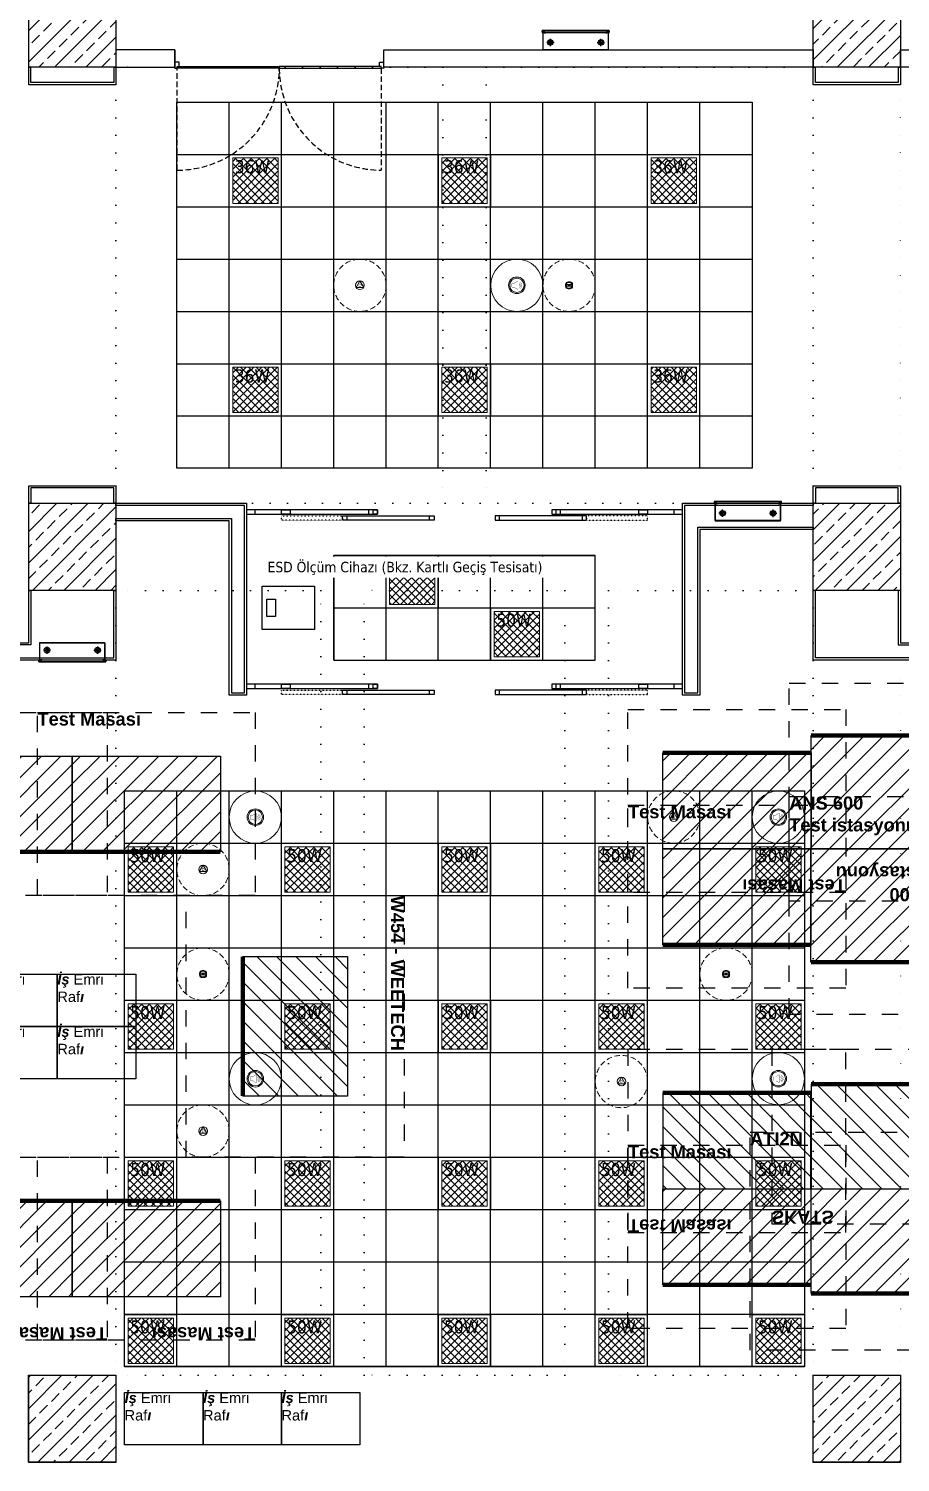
# Model space of a CAD drawing. Header units: centimetres. Extents: x 405564 to 502064, y 46284 to 60634.
# Drawn here: x 459350 to 460350, y 53433 to 55077 of the extents above; entities that cross this region are included whole.
import ezdxf
from ezdxf import colors
from ezdxf.entities.mleader import LeaderData, LeaderLine
from ezdxf.enums import TextEntityAlignment as Align
from ezdxf.math import Vec2, Vec3
from ezdxf.xclip import XClip

# ---------------------------------------------------------------- set-up
doc = ezdxf.new("R2010")
doc.units = ezdxf.units.CM
doc.header["$XCLIPFRAME"] = 0
for name, pattern in [('3+1_3b$0$DASHED', [0.25, 0.125, -0.125]), ('ACAD_ISO07W100', [3, 0, -3]), ('DASHED', [19.05, 12.7, -6.35]), ('DOT', [0.25, 0, -0.25]), ('HIDDEN', [9.525, 6.35, -3.175])]:
    doc.linetypes.add(name, pattern=pattern)
doc.layers.get('0').update_dxf_attribs({"color": 8, "lineweight": 9})
for name, color, linetype, lineweight in [('---___EB_draft00_ALTYAPI_helikoptermania', 8, 'Continuous', 0), ('0-KRCN-AYDINLATMA-130426', 8, 'Continuous', 9), ('0-KRCN-MİMARİ-220526', 8, 'Continuous', 9), ('OL_Ic', 8, 'Continuous', 9)]:
    doc.layers.add(name, color=color, linetype=linetype, lineweight=lineweight)
for name, color, linetype in [('---___EB_draft03_cihazlar', 8, 'Continuous'), ('0-KRCN-ASMATAVAN-130426', 8, 'Continuous'), ('AS_DOS_TERAS_UST', 8, 'ACAD_ISO07W100'), ('AS_DUV', 8, 'Continuous'), ('AS_DUV_ALCIPAN_YANGINA-SUYA DAYANIMLI', 8, 'Continuous'), ('AS_DUV_GAZBETON', 8, 'Continuous'), ('AS_KAPI_CAM', 8, 'Continuous'), ('AS_KAPI_POZ', 8, 'Continuous'), ('AS_KAPI_SAC', 8, 'Continuous'), ('AS_PYZ_BINA', 8, 'Continuous'), ('AS_TA_BETONARME', 5, 'Continuous'), ('AS_TA_TARAMA', 8, 'Continuous'), ('AS_TEFR_ELK', 8, 'Continuous'), ('AS_TEFR_MEK_YANGIN DOLAP TIP1 STANDART', 8, 'Continuous'), ('AS_TEFR_MOB', 8, 'Continuous'), ('AS_YAZI', 8, 'Continuous')]:
    doc.layers.add(name, color=color, linetype=linetype)
doc.styles.add('2', font='arial.ttf', dxfattribs={"width": 0.9, "height": 200})
doc.styles.add('Kalin02', font='arialbd.ttf')
doc.styles.add('MtXpl_Tahoma', font='tahoma.ttf')
doc.styles.add('Normal_ITL', font='swissi.ttf')
doc.styles.add('OLC-50', font='romans.shx', dxfattribs={"width": 0.5, "height": 0.15})
doc.styles.add('OLCU', font='romanstw.shx', dxfattribs={"width": 0.6})
doc.styles.add('TAHOMA', font='tahoma.ttf')
pattern_1 = [(45, (450.72, 0), (-11.22532015, 11.22532015), [])]
pattern_2 = [(225, (17560.68, -7819.299), (17.96051, -17.96051), []), (225, (17542.72, -7819.299), (17.96051, -17.96051), [12.7, -6.35])]

# ---------------------------------------------------------------- blocks, each defined once
blk = doc.blocks.new('ABB 6131-31-24-500')
at = {"layer": '0-KRCN-AYDINLATMA-130426'}
for p, q in [((-4, -1), (-4, 1)), ((3.2, 1), (-3.2, 1)), ((-3.2, -0.8), (-3.2, 0.8)), ((-1, 4), (1, 4)), ((-1, -0.9), (-1, 1)), ((-0.8, 3.2), (0.8, 3.2)), ((1, -0.9), (1, 1)), ((3.2, 0.8), (3.2, -0.8)), ((4, 1), (4, -1)), ((3.2, -0.9), (-3.2, -0.9)), ((1, -4), (-1, -4)), ((0.8, -3.2), (-0.8, -3.2))]:
    blk.add_line(p, q, dxfattribs=at)
at = {"layer": '0-KRCN-AYDINLATMA-130426', "linetype": 'HIDDEN'}
blk.add_circle((0, 0), 30, dxfattribs=at)
at = {"layer": '0-KRCN-AYDINLATMA-130426'}
for centre, radius in [((-0.5, 0), 0.089), ((0, 0), 0.16), ((0.5, 0), 0.089)]:
    blk.add_circle(centre, radius, dxfattribs=at)
for centre, radius, start, end in [((-1, 1), 3.01, 90, 180), ((-0.8, 0.8), 2.41, 90, 180), ((0.8, 0.8), 2.41, 0, 90), ((1, 1), 3.01, 0, 90), ((-1, -1), 3.01, 180, 270), ((-0.8, -0.8), 2.41, 180, 270), ((0.8, -0.8), 2.41, 270, 0), ((1, -1), 3.01, 270, 0)]:
    blk.add_arc(centre, radius, start, end, dxfattribs=at)
blk = doc.blocks.new('AST-OD-KD')
at = {"layer": '0-KRCN-AYDINLATMA-130426'}
for p, q in [((0, 5), (-4.3, -2.5)), ((4.3, -2.5), (0, 5)), ((4.3, -2.5), (-4.3, -2.5))]:
    blk.add_line(p, q, dxfattribs=at)
at = {"layer": '0-KRCN-AYDINLATMA-130426', "linetype": 'HIDDEN'}
blk.add_circle((0, 0), 30, dxfattribs=at)
at = {"layer": '0-KRCN-AYDINLATMA-130426'}
blk.add_circle((0, 0), 5, dxfattribs=at)
at = {"layer": '0-KRCN-AYDINLATMA-130426', "style": '2'}
blk.add_text('D', height=3.36, dxfattribs=at).set_placement((0, 0), align=Align.MIDDLE_CENTER)
blk = doc.blocks.new('AST-OD-OD')
at = {"layer": '0-KRCN-AYDINLATMA-130426'}
for p, q in [((0.3, 5), (-4, -2.5)), ((4.6, -2.5), (0.3, 5)), ((4.6, -2.5), (-4, -2.5))]:
    blk.add_line(p, q, dxfattribs=at)
at = {"layer": '0-KRCN-AYDINLATMA-130426', "linetype": 'HIDDEN'}
blk.add_circle((0.3, 0), 30, dxfattribs=at)
at = {"layer": '0-KRCN-AYDINLATMA-130426'}
blk.add_circle((0.3, 0), 5, dxfattribs=at)
at = {"layer": '0-KRCN-AYDINLATMA-130426', "style": '2'}
blk.add_text('O', height=3.43, dxfattribs=at).set_placement((0.3, 0), align=Align.MIDDLE)
blk = doc.blocks.new('ASMA TAVA TİPİ HOPARLÖR')
at = {"layer": '0-KRCN-AYDINLATMA-130426', "const_width": 0.317}
blk.add_lwpolyline([(0.3, -4.4, 0.598176), (1.3, -3.9), (1.3, 3.9, 0.598176), (0.3, 4.4), (-2.7, 2.4, -0.147433), (-3, 2.3), (-5.1, 2.3, 0.414214), (-5.7, 1.7), (-5.7, -1.7, 0.414214), (-5.1, -2.3), (-3, -2.3, -0.147433), (-2.7, -2.4)], format="xyb", close=True, dxfattribs=at)
for points in [[(2.4, 1.3, -0.601398), (2.4, -1.3)], [(2.8, 2.5, -0.658812), (2.8, -2.5)], [(3.2, 3.7, -0.680488), (3.2, -3.7)]]:
    blk.add_lwpolyline(points, format="xyb", dxfattribs=at)
at = {"layer": '0-KRCN-AYDINLATMA-130426'}
blk.add_circle((0, 0), 30, dxfattribs=at)
at = {"layer": '0-KRCN-AYDINLATMA-130426', "ltscale": 0.1}
for radius in [9.5, 8.23]:
    blk.add_circle((0, 0), radius, dxfattribs=at)
blk = doc.blocks.new('50W 60x60 cm  SIVA ALTI LED ARMATÜR')
at = {"layer": '0-KRCN-AYDINLATMA-130426'}
h = blk.add_hatch(dxfattribs=at)
h.set_pattern_fill('ANSI37', color=256, scale=0.2)
h.paths.add_polyline_path([(-2.6, 2.59), (2.6, 2.59), (2.6, -2.61), (-2.6, -2.61)])
for points in [[(-3, 2.99), (3, 2.99), (3, -3.01), (-3, -3.01)], [(-2.6, 2.59), (2.6, 2.59), (2.6, -2.61), (-2.6, -2.61)]]:
    blk.add_lwpolyline(points, close=True, dxfattribs=at)
at = {"layer": '0-KRCN-AYDINLATMA-130426', "insert": (-2.35, 2.34), "char_height": 1.5, "attachment_point": 1, "style": 'TAHOMA'}
blk.add_mtext_dynamic_manual_height_columns('{\\fTahoma|b0|i0|c162|p34;50W}', width=1.5, gutter_width=1.25, heights=[0], dxfattribs=at)
blk = doc.blocks.new('36W 60x60 cm  SIVA ALTI LED ARMATÜR')
at = {"layer": '0-KRCN-AYDINLATMA-130426'}
h = blk.add_hatch(dxfattribs=at)
h.set_pattern_fill('ANSI37', color=256, scale=2)
h.paths.add_polyline_path([(-26, 26), (26, 26), (26, -26), (-26, -26)])
for points in [[(-30, 30), (30, 30), (30, -30), (-30, -30)], [(-26, 26), (26, 26), (26, -26), (-26, -26)]]:
    blk.add_lwpolyline(points, close=True, dxfattribs=at)
at = {"layer": '0-KRCN-AYDINLATMA-130426', "insert": (-23.5, 23.5), "char_height": 15, "attachment_point": 1, "style": 'TAHOMA'}
blk.add_mtext_dynamic_manual_height_columns('{\\fTahoma|b0|i0|c162|p34;36W}', width=52.946, gutter_width=1.25, heights=[0], dxfattribs=at)
blk = doc.blocks.new('G$C27E741DA')
at = {"layer": '0-KRCN-AYDINLATMA-130426'}
for name, p in [('36W 60x60 cm  SIVA ALTI LED ARMATÜR', (21545.7, 7768.5)), ('36W 60x60 cm  SIVA ALTI LED ARMATÜR', (21785.7, 7768.5)), ('36W 60x60 cm  SIVA ALTI LED ARMATÜR', (22025.7, 7768.5)), ('AST-OD-OD', (21665.4, 7648.5)), ('ASMA TAVA TİPİ HOPARLÖR', (21845.7, 7648.5)), ('ABB 6131-31-24-500', (21905.7, 7648.5)), ('36W 60x60 cm  SIVA ALTI LED ARMATÜR', (21545.7, 7528.5)), ('36W 60x60 cm  SIVA ALTI LED ARMATÜR', (21785.7, 7528.5)), ('36W 60x60 cm  SIVA ALTI LED ARMATÜR', (22025.7, 7528.5)), ('ASMA TAVA TİPİ HOPARLÖR', (21545.7, 7038.5)), ('AST-OD-KD', (22025.7, 7038.7)), ('ASMA TAVA TİPİ HOPARLÖR', (22145.7, 7038.5)), ('AST-OD-KD', (21485.7, 6978.5)), ('ABB 6131-31-24-500', (21485.7, 6858.5)), ('ABB 6131-31-24-500', (22085.7, 6858.5)), ('ASMA TAVA TİPİ HOPARLÖR', (21545.7, 6738.5)), ('AST-OD-KD', (21965.7, 6735.3)), ('ASMA TAVA TİPİ HOPARLÖR', (22145.7, 6738.6)), ('AST-OD-KD', (21485.7, 6678.5))]:
    blk.add_blockref(name, p, dxfattribs=at)
at = {"layer": '0-KRCN-AYDINLATMA-130426', "xscale": 10, "yscale": 10, "zscale": 10}
for p in [(21725.7, 7308.6), (21845.7, 7248.6), (21425.7, 6978.5), (21605.7, 6978.5), (21785.7, 6978.5), (21965.7, 6978.5), (22145.7, 6978.5), (21425.7, 6798.5), (21605.7, 6798.5), (21785.7, 6798.5), (21965.7, 6798.5), (22145.7, 6798.5), (21425.7, 6618.5), (21605.7, 6618.5), (21785.7, 6618.5), (21965.7, 6618.5), (22145.7, 6618.5), (21425.7, 6438), (21605.7, 6438), (21785.7, 6438), (21965.7, 6438), (22145.7, 6438)]:
    blk.add_blockref('50W 60x60 cm  SIVA ALTI LED ARMATÜR', p, dxfattribs=at)
blk = doc.blocks.new('SKATS')
at = {"layer": '---___EB_draft03_cihazlar'}
h = blk.add_hatch(dxfattribs=at)
h.set_pattern_fill('ANSI31', color=1, scale=5)
h.paths.add_polyline_path([(273832.9, -40870.8), (273992.9, -40870.8), (273992.9, -40990.8), (273832.9, -40990.8)])
at = {"layer": '---___EB_draft03_cihazlar', "color": 1, "linetype": '3+1_3b$0$DASHED', "ltscale": 150}
blk.add_lwpolyline([(273787.9, -40830.8), (274037.9, -40830.8), (274037.9, -41030.8), (273787.9, -41030.8), (273787.9, -40830.8)], dxfattribs=at)
at = {"layer": '---___EB_draft03_cihazlar', "color": 1}
blk.add_lwpolyline([(273832.9, -40870.8), (273992.9, -40870.8), (273992.9, -40990.8), (273832.9, -40990.8), (273832.9, -40870.8)], dxfattribs=at)
at = {"layer": '---___EB_draft03_cihazlar', "color": 1, "const_width": 5}
blk.add_lwpolyline([(273832.9, -40990.8), (273992.9, -40990.8)], dxfattribs=at)
at = {"layer": '---___EB_draft03_cihazlar', "insert": (273787.9, -40830.8), "char_height": 15, "attachment_point": 1, "style": 'Kalin02'}
blk.add_mtext_dynamic_manual_height_columns('SKATS', width=590.732, gutter_width=750, heights=[137.1], dxfattribs=at)
blk = doc.blocks.new('ANS600Testistasyonu')
at = {"layer": '---___EB_draft03_cihazlar'}
h = blk.add_hatch(dxfattribs=at)
h.set_pattern_fill('ANSI31', color=1, scale=5)
h.paths.add_polyline_path([(274691.6, -40893.8), (274841.6, -40893.8), (274841.6, -41023.8), (274691.6, -41023.8)])
at = {"layer": '---___EB_draft03_cihazlar', "color": 1, "linetype": '3+1_3b$0$DASHED', "ltscale": 150}
blk.add_lwpolyline([(274666.6, -40833.8), (274866.6, -40833.8), (274866.6, -41083.8), (274666.6, -41083.8), (274666.6, -40833.8)], dxfattribs=at)
at = {"layer": '---___EB_draft03_cihazlar', "color": 1}
blk.add_lwpolyline([(274691.6, -40893.8), (274841.6, -40893.8), (274841.6, -41023.8), (274691.6, -41023.8), (274691.6, -40893.8)], dxfattribs=at)
at = {"layer": '---___EB_draft03_cihazlar', "color": 1, "const_width": 5}
blk.add_lwpolyline([(274691.6, -41023.8), (274841.6, -41023.8)], dxfattribs=at)
at = {"layer": '---___EB_draft03_cihazlar', "insert": (274666.6, -40833.8), "char_height": 15, "attachment_point": 1, "style": 'Kalin02'}
blk.add_mtext_dynamic_manual_height_columns('ANS 600 \\PTest istasyonu', width=590.732, gutter_width=750, heights=[137.1], dxfattribs=at)
blk = doc.blocks.new('ATI2N_')
at = {"layer": '---___EB_draft03_cihazlar'}
h = blk.add_hatch(dxfattribs=at)
h.set_pattern_fill('ANSI31', color=1, scale=5)
h.paths.add_polyline_path([(273862.4, -41341.5), (274022.4, -41341.5), (274022.4, -41461.5), (273862.4, -41461.5)])
at = {"layer": '---___EB_draft03_cihazlar', "color": 1, "linetype": '3+1_3b$0$DASHED', "ltscale": 150}
blk.add_lwpolyline([(273792.4, -41276.5), (274092.4, -41276.5), (274092.4, -41526.5), (273792.4, -41526.5), (273792.4, -41276.5)], dxfattribs=at)
at = {"layer": '---___EB_draft03_cihazlar', "color": 1}
blk.add_lwpolyline([(273862.4, -41341.5), (274022.4, -41341.5), (274022.4, -41461.5), (273862.4, -41461.5), (273862.4, -41341.5)], dxfattribs=at)
at = {"layer": '---___EB_draft03_cihazlar', "color": 1, "const_width": 5}
blk.add_lwpolyline([(273862.4, -41461.5), (274022.4, -41461.5)], dxfattribs=at)
at = {"layer": '---___EB_draft03_cihazlar', "insert": (273792.4, -41276.5), "char_height": 15, "attachment_point": 1, "style": 'Kalin02'}
blk.add_mtext_dynamic_manual_height_columns('ATI2N', width=590.732, gutter_width=750, heights=[137.1], dxfattribs=at)
blk = doc.blocks.new('testmasası')
at = {"layer": '---___EB_draft03_cihazlar'}
h = blk.add_hatch(dxfattribs=at)
h.set_pattern_fill('ANSI31', color=1, scale=5)
h.paths.add_polyline_path([(276660.7, -41580.2), (276660.7, -41470.2), (276830.7, -41470.2), (276830.7, -41580.2)])
at = {"layer": '---___EB_draft03_cihazlar', "color": 1, "linetype": '3+1_3b$0$DASHED', "ltscale": 150}
blk.add_lwpolyline([(276620.7, -41420.2), (276870.7, -41420.2), (276870.7, -41630.2), (276620.7, -41630.2), (276620.7, -41420.2)], dxfattribs=at)
at = {"layer": '---___EB_draft03_cihazlar', "color": 1}
blk.add_lwpolyline([(276660.7, -41580.2), (276660.7, -41470.2), (276830.7, -41470.2), (276830.7, -41580.2), (276660.7, -41580.2)], dxfattribs=at)
at = {"layer": '---___EB_draft03_cihazlar', "color": 1, "const_width": 5}
blk.add_lwpolyline([(276660.7, -41580.2), (276830.7, -41580.2)], dxfattribs=at)
at = {"layer": '---___EB_draft03_cihazlar', "insert": (276620.7, -41420.2), "char_height": 15, "attachment_point": 1, "style": 'Kalin02'}
blk.add_mtext_dynamic_manual_height_columns('Test Masası', width=590.732, gutter_width=750, heights=[137.1], dxfattribs=at)
blk = doc.blocks.new('İşemrirafı')
at = {"layer": 'AS_TEFR_MOB', "ltscale": 200}
blk.add_lwpolyline([(277506.2, -40355.3), (277596.2, -40355.3), (277596.2, -40415.3), (277506.2, -40415.3), (277506.2, -40355.3)], dxfattribs=at)
note = blk.add_mtext_dynamic_manual_height_columns('{\\fArial|b1|i1|c162|p34;İş\\Fswis721 bt|c162; Emri }', width=53.194, gutter_width=0, heights=[43.5, 0], dxfattribs=dict(at, insert=(277506.2, -40355.3), char_height=12, attachment_point=1, style='Kalin02'))
for column, words in zip(note.columns.linked_columns, ['{\\Fswis721 bt|c162;Raf\\fArial|b1|i1|c162|p34;ı}']):
    column.text = words
blk = doc.blocks.new('W454 - WEETECH')
at = {"layer": '---___EB_draft03_cihazlar'}
h = blk.add_hatch(dxfattribs=at)
h.set_pattern_fill('ANSI31', color=1, scale=5)
h.set_pattern_definition(pattern_1)
h.paths.add_polyline_path([(274313.1, -41341.5), (274473.1, -41341.5), (274473.1, -41461.5), (274313.1, -41461.5)])
h = blk.add_hatch(dxfattribs=at)
h.set_pattern_fill('ANSI31', color=1, scale=5)
h.set_pattern_definition(pattern_1)
h.paths.add_polyline_path([(274313.1, -41341.5), (274473.1, -41341.5), (274473.1, -41461.5), (274313.1, -41461.5)])
at = {"layer": '---___EB_draft03_cihazlar', "color": 1, "linetype": '3+1_3b$0$DASHED', "ltscale": 150}
blk.add_lwpolyline([(274243.1, -41276.5), (274543.1, -41276.5), (274543.1, -41526.5), (274243.1, -41526.5), (274243.1, -41276.5)], dxfattribs=at)
blk.add_lwpolyline([(274243.1, -41276.5), (274543.1, -41276.5), (274543.1, -41526.5), (274243.1, -41526.5), (274243.1, -41276.5)], dxfattribs=at)
at = {"layer": '---___EB_draft03_cihazlar', "color": 1}
blk.add_lwpolyline([(274313.1, -41341.5), (274473.1, -41341.5), (274473.1, -41461.5), (274313.1, -41461.5), (274313.1, -41341.5)], dxfattribs=at)
blk.add_lwpolyline([(274313.1, -41341.5), (274473.1, -41341.5), (274473.1, -41461.5), (274313.1, -41461.5), (274313.1, -41341.5)], dxfattribs=at)
at = {"layer": '---___EB_draft03_cihazlar', "color": 1, "const_width": 5}
blk.add_lwpolyline([(274313.1, -41461.5), (274473.1, -41461.5)], dxfattribs=at)
at = {"layer": '---___EB_draft03_cihazlar', "insert": (274243.1, -41276.5), "char_height": 15, "attachment_point": 1, "style": 'Kalin02'}
blk.add_mtext_dynamic_manual_height_columns('W454 - WEETECH', width=590.732, gutter_width=750, heights=[137.1], dxfattribs=at)
blk = doc.blocks.new('YANGIN DOLAP TIP1 75X100X20 PLAN')
blk.add_wipeout([(0, -22), (38.3, -22), (38.4, -22), (38.4, -21.9), (38.5, -21.9), (38.5, -21.8), (38.5, -20.2), (38.5, -20.1), (38.4, -20.1), (38.4, -20), (38.3, -20), (37.5, -20), (37.5, 0), (0, 0), (-37.5, 0), (-37.5, -20), (-38.3, -20), (-38.4, -20), (-38.4, -20.1), (-38.5, -20.1), (-38.5, -20.2), (-38.5, -21.8), (-38.5, -21.9), (-38.4, -21.9), (-38.4, -22), (-38.3, -22)])
for p, q in [((-24.8, -8.5), (-33.2, -8.5)), ((-29, -4.2), (-29, -12.8)), ((24.8, -8.5), (33.2, -8.5)), ((29, -4.3), (29, -12.8)), ((37.5, -20), (-37.5, -20))]:
    blk.add_line(p, q)
blk.add_lwpolyline([(37.5, 0), (-37.5, 0), (-37.5, -20), (-35.4, -20), (-35.4, -18.8), (-35.5, -18.8), (-35.5, -19.9), (-37.4, -19.9), (-37.4, -0.1), (37.4, -0.1), (37.4, -19.9), (35.5, -19.9), (35.5, -18.8), (35.4, -18.8), (35.4, -20), (37.5, -20)], close=True)
blk.add_lwpolyline([(-37.5, -20), (-38.3, -20, 0.414214), (-38.5, -20.2), (-38.5, -21.8, 0.414214), (-38.3, -22), (38.3, -22, 0.414214), (38.5, -21.8), (38.5, -20.2, 0.414214), (38.3, -20), (37.5, -20), (37.5, -20.1), (38.3, -20.1, -0.414214), (38.4, -20.2), (38.4, -21.8, -0.414214), (38.3, -21.9), (-38.3, -21.9, -0.414214), (-38.4, -21.8), (-38.4, -20.2, -0.414214), (-38.3, -20.1), (-37.5, -20.1)], format="xyb", close=True)
for centre, radius in [((-29, -8.5), 3.15), ((-29, -8.5), 1.85), ((29, -8.5), 3.15), ((29, -8.5), 1.85)]:
    blk.add_circle(centre, radius)
blk = doc.blocks.new('ESD CIHAZ TOP')
for points in [[(0, 25), (60, 25), (60, -25), (0, -25)], [(15, 10), (15, -10), (5, -10), (5, 10)]]:
    blk.add_lwpolyline(points, close=True)
blk = doc.blocks.new('*U414')
at = {"color": 0}
for p, q in [((140, 0), (10, 0)), ((490, 0), (360, 0)), ((10, -5), (140, -5)), ((360, -5), (490, -5))]:
    blk.add_line(p, q, dxfattribs=at)
for points in [[(0, 0), (0, -5), (10, -5), (10, 0)], [(140, 0), (140, -5), (150, -5), (150, 0)], [(350, 0), (350, -5), (360, -5), (360, 0)], [(490, 0), (490, -5), (500, -5), (500, 0)]]:
    blk.add_lwpolyline(points, close=True, dxfattribs=at)
at = {"style": 'OLCU', "width": 0.45, "flags": 1}
for tag, p in [('C-ICI-CNO', (15, -80)), ('C-DIVISYON1', (15, -105)), ('C-BOSLUK', (15, -130)), ('C-DIVISYON2', (15, -155))]:
    blk.add_attdef(tag, text='', height=20, dxfattribs=at).set_placement(p, align=Align.MIDDLE_LEFT)
at = {"color": 0, "style": 'OLCU', "width": 0.5, "flags": 1}
for tag, p in [('C-REZ1', (15, -215)), ('C-REZ2', (15, -240))]:
    blk.add_attdef(tag, text='', height=17.5, dxfattribs=at).set_placement(p, align=Align.MIDDLE_LEFT)
at = {"layer": 'AS_KAPI_POZ', "style": 'OLC-50', "width": 0.5}
blk.add_attdef('C-NO', text='', height=8, rotation=90, dxfattribs=at).set_placement((10, 5), align=Align.TOP_LEFT)
at = {"layer": 'AS_KAPI_POZ', "style": 'OLCU', "width": 0.45}
for tag, p in [('POZ+GEN-C', (50, 15)), ('YUK-C', (50, -20))]:
    blk.add_attdef(tag, text='', height=20, dxfattribs=at).set_placement(p, align=Align.MIDDLE_CENTER)
blk = doc.blocks.new('*U415')
for p, q in [((-30, -17), (65, -17)), ((65, -22), (-30, -22)), ((240, -17), (145, -17)), ((145, -22), (240, -22))]:
    blk.add_line(p, q)
for points in [[(5, -15), (0, -15), (0, -10), (5, -10)], [(205, -15), (210, -15), (210, -10), (205, -10)], [(-30, -22), (-35, -22), (-35, -17), (-30, -17)], [(70, -22), (65, -22), (65, -17), (70, -17)], [(140, -22), (145, -22), (145, -17), (140, -17)], [(240, -22), (245, -22), (245, -17), (240, -17)]]:
    blk.add_lwpolyline(points, close=True)
at = {"linetype": 'DOT'}
for points in [[(-35, -22), (-105, -22), (-105, -17), (-35, -17)], [(245, -22), (315, -22), (315, -17), (245, -17)]]:
    blk.add_lwpolyline(points, close=True, dxfattribs=at)
at = {"color": 3, "style": 'OLCU', "width": 0.5, "flags": 1}
for tag, p in [('K-DIVISYON', (-80, -85)), ('K-PBAR', (105, -85)), ('K-KAPITIP', (-80, -335))]:
    blk.add_attdef(tag, p, '', height=17.5, dxfattribs=at)
at = {"color": 5, "true_color": 0x0505ff, "style": 'OLCU', "width": 0.5, "flags": 1}
for tag, p in [('K-NEREDEN-NO', (-80, -110)), ('K-NEREYE-NO', (-80, -185)), ('K-DUVARTIP', (-80, -285)), ('K-ACILISYON', (-80, -310))]:
    blk.add_attdef(tag, p, '', height=17.5, dxfattribs=at)
at = {"color": 1, "true_color": 0xfa0000, "style": 'OLCU', "width": 0.5, "flags": 1}
for tag, p in [('K-IZLENEBILIRLIK', (105, -110)), ('K-TEKMELIK', (105, -135)), ('K-KONTROLTIPNEREDEN', (-80, -160)), ('K-BAND', (105, -160)), ('K-MENFEZ', (105, -210)), ('K-KONTROLTIPNEREYE', (-80, -235)), ('K-PENCERE', (105, -235)), ('K-KILITTIP', (-80, -260)), ('K-NOT-AS-MIMARI1', (105, -285)), ('K-NOT-ELEKTRIK', (105, -335)), ('K-NOT-YANGIN', (105, -360)), ('K-ACMAKAPAMASISTEMI', (-80, -385)), ('K-NOT-ISLETME', (105, -385)), ('K-YANGIN', (-80, -435))]:
    blk.add_attdef(tag, p, '', height=17.5, dxfattribs=at)
at = {"color": 220, "true_color": 0xf113d4, "style": 'OLCU', "width": 0.5, "flags": 1}
for tag, p in [('K-NEREDEN-AD', (-80, -135)), ('K-NEREYE-AD', (-80, -210))]:
    blk.add_attdef(tag, p, '', height=17.5, dxfattribs=at)
at = {"color": 0, "style": 'OLCU', "width": 0.5, "flags": 1}
for tag, p in [('K-TAMACILIRLIK', (105, -185)), ('K-NOT-AS-MIMARI2', (105, -310)), ('K-KASATIP', (-80, -360)), ('K-KURSUN', (-80, -410))]:
    blk.add_attdef(tag, p, '', height=17.5, dxfattribs=at)
at = {"color": 252, "style": 'OLCU', "width": 0.5, "flags": 1}
for tag, p in [('K-REZ1', (105, -435)), ('K-REZ2', (105, -460)), ('K-REZ3', (105, -485)), ('K-REZ4', (105, -510)), ('K-REZ5', (105, -535))]:
    blk.add_attdef(tag, p, '', height=17.5, dxfattribs=at)
at = {"layer": 'AS_KAPI_POZ', "style": 'OLCU', "width": 0.45}
for tag, p in [('YUK', (105, 23)), ('POZ+GEN', (105, -17))]:
    blk.add_attdef(tag, text='', height=20, dxfattribs=at).set_placement(p, align=Align.MIDDLE_CENTER)
at = {"layer": 'AS_KAPI_POZ', "color": 251, "style": 'OLCU', "width": 0.45, "flags": 1}
blk.add_attdef('K-DUVAR(CM)', text='', height=6, dxfattribs=at).set_placement((-5, -7.5), align=Align.MIDDLE_RIGHT)
at = {"layer": 'AS_KAPI_POZ', "style": 'OLCU', "width": 0.5}
blk.add_attdef('K-NO', text='', height=8, rotation=90, dxfattribs=at).set_placement((0, -26), align=Align.TOP_LEFT)
blk = doc.blocks.new('*U429')
at = {"color": 0}
blk.add_line((0, -15), (0, -35), dxfattribs=at)
at = {"color": 0, "lineweight": -2}
for points in [[(-2, -35), (0, -35), (0, -36), (3, -36), (3, -34), (5, -34), (5, -29), (0, -29)], [(242, -35), (240, -35), (240, -36), (237, -36), (237, -34), (235, -34), (235, -29), (240, -29)]]:
    blk.add_lwpolyline(points, dxfattribs=at)
blk.add_lwpolyline([(0, -36), (0, -35)])
for points in [[(3, -36), (3, -34), (120, -34), (120, -36)], [(237, -36), (237, -34), (120, -34), (120, -36)]]:
    blk.add_lwpolyline(points, close=True, dxfattribs=at)
at = {"color": 0, "linetype": 'HIDDEN', "lineweight": -2}
for points in [[(120, -36, -0.414214), (3, -153), (3, -36)], [(237, -36), (237, -153, -0.414214), (120, -36)]]:
    blk.add_lwpolyline(points, format="xyb", dxfattribs=at)
at = {"color": 3, "style": 'OLCU', "width": 0.5, "flags": 1}
for tag, p in [('K-DIVISYON', (-80, -85)), ('K-PBAR', (105, -85)), ('K-KAPITIP', (-80, -335))]:
    blk.add_attdef(tag, p, '', height=17.5, dxfattribs=at)
at = {"color": 5, "true_color": 0x0505ff, "style": 'OLCU', "width": 0.5, "flags": 1}
for tag, p in [('K-NEREDEN-NO', (-80, -110)), ('K-NEREYE-NO', (-80, -185)), ('K-DUVARTIP', (-80, -285)), ('K-ACILISYON', (-80, -310))]:
    blk.add_attdef(tag, p, '', height=17.5, dxfattribs=at)
at = {"color": 1, "true_color": 0xfa0000, "style": 'OLCU', "width": 0.5, "flags": 1}
for tag, p in [('K-IZLENEBILIRLIK', (105, -110)), ('K-TEKMELIK', (105, -135)), ('K-KONTROLTIPNEREDEN', (-80, -160)), ('K-BAND', (105, -160)), ('K-MENFEZ', (105, -210)), ('K-KONTROLTIPNEREYE', (-80, -235)), ('K-PENCERE', (105, -235)), ('K-KILITTIP', (-80, -260)), ('K-NOT-AS-MIMARI1', (105, -285)), ('K-NOT-ELEKTRIK', (105, -335)), ('K-NOT-YANGIN', (105, -360)), ('K-ACMAKAPAMASISTEMI', (-80, -385)), ('K-NOT-ISLETME', (105, -385)), ('K-YANGIN', (-80, -435))]:
    blk.add_attdef(tag, p, '', height=17.5, dxfattribs=at)
at = {"color": 220, "true_color": 0xf113d4, "style": 'OLCU', "width": 0.5, "flags": 1}
for tag, p in [('K-NEREDEN-AD', (-80, -135)), ('K-NEREYE-AD', (-80, -210))]:
    blk.add_attdef(tag, p, '', height=17.5, dxfattribs=at)
at = {"color": 0, "style": 'OLCU', "width": 0.5, "flags": 1}
for tag, p in [('K-TAMACILIRLIK', (105, -185)), ('K-NOT-AS-MIMARI2', (105, -310)), ('K-KASATIP', (-80, -360)), ('K-KURSUN', (-80, -410))]:
    blk.add_attdef(tag, p, '', height=17.5, dxfattribs=at)
at = {"color": 252, "style": 'OLCU', "width": 0.5, "flags": 1}
for tag, p in [('K-REZ1', (105, -435)), ('K-REZ2', (105, -460)), ('K-REZ3', (105, -485)), ('K-REZ4', (105, -510)), ('K-REZ5', (105, -535))]:
    blk.add_attdef(tag, p, '', height=17.5, dxfattribs=at)
at = {"layer": 'AS_KAPI_POZ', "style": 'OLCU', "width": 0.45}
for tag, p in [('YUK', (213.5, 6.5)), ('POZ+GEN', (213.5, -31.5))]:
    blk.add_attdef(tag, text='', height=20, dxfattribs=at).set_placement(p, align=Align.MIDDLE_CENTER)
at = {"layer": 'AS_KAPI_POZ', "color": 251, "style": 'OLCU', "width": 0.45}
blk.add_attdef('K-DUVAR(CM)', text='', height=6, dxfattribs=at).set_placement((-5, -5), align=Align.MIDDLE_RIGHT)
at = {"layer": 'AS_KAPI_POZ', "style": 'OLCU', "width": 0.5}
blk.add_attdef('K-NO', text='', height=8, rotation=90, dxfattribs=at).set_placement((6, -38), align=Align.TOP_LEFT)
blk = doc.blocks.new('OPK-site-surrounding-R01')
at = {"layer": '---___EB_draft00_ALTYAPI_helikoptermania', "linetype": 'DASHED', "ltscale": 10}
blk.add_lwpolyline([(-21668.1, -4404.9), (1451.4, 6572.4)], dxfattribs=at)
blk = doc.blocks.new('A$C6A10306C')
ref = blk.add_blockref('OPK-site-surrounding-R01', (5135.68, -3851.45))
XClip(ref).set_block_clipping_path([(-5135.679684336, -9648.5463532069), (26364.320315664, 3851.4536467931)])
blk = doc.blocks.new('A$Ca63a641c')
at = {"layer": 'AS_PYZ_BINA'}
ml = blk.add_multileader_mtext('Standard', dxfattribs=at)
ml.set_content('EST boyalı panel çit ve panel çit kapı (AS 51.101)', color=256, style='Normal_ITL')
ml.set_leader_properties()
ml.build(insert=Vec2(0, 0))
ml.multileader.update_dxf_attribs({"dogleg_length": 0.379, "arrow_head_size": 17, "scale": 75})
ctx = ml.context
ctx.base_point, ctx.scale, ctx.char_height, ctx.arrow_head_size, ctx.landing_gap_size, ctx.plane_origin = Vec3(140.5, 464.3), 75, 20, 17, 14.2, Vec3(92.5, 620.1)
notes = []
notes.append((ctx, [(0, (1, 1, 0), (112.1, 464.3), (1, 0), 28.4, [(0, [(68.5, 410)], 0, [])])]))
ctx.mtext.insert, ctx.mtext.width, ctx.mtext.flow_direction = Vec3(154.7, 477.5), 604.563, 5
ml = blk.add_multileader_mtext('Standard', dxfattribs=at)
ml.set_content('{\\fSwis721 BT|b0|i0|c162|p34;Dilatasyon}', color=256, style='Normal_ITL')
ml.set_leader_properties()
ml.build(insert=Vec2(0, 0))
ml.multileader.update_dxf_attribs({"dogleg_length": 0.379, "arrow_head_size": 17, "scale": 75})
ctx = ml.context
ctx.base_point, ctx.scale, ctx.char_height, ctx.arrow_head_size, ctx.landing_gap_size, ctx.plane_origin = Vec3(461.2, 304.8), 75, 20, 17, 14.2, Vec3(548.8, 339.1)
notes.append((ctx, [(0, (1, 1, 0), (432.8, 304.8), (1, 0), 28.4, [(0, [(411.5, 361.3)], 0, [])])]))
ctx.mtext.insert, ctx.mtext.width, ctx.mtext.flow_direction = Vec3(475.4, 317.8), 129.38, 5
for ctx, leaders in notes:
    for number, flags, end, landing, length, lines in leaders:
        leader = LeaderData()
        leader.index, (leader.has_last_leader_line, leader.has_dogleg_vector, leader.attachment_direction) = number, flags
        leader.last_leader_point, leader.dogleg_vector, leader.dogleg_length = Vec3(end), Vec3(landing), length
        for number, points, colour, breaks in lines:
            line = LeaderLine()
            line.index, line.vertices, line.color, line.breaks = number, Vec3.list(points), colors.encode_raw_color(colour), breaks
            leader.lines.append(line)
        ctx.leaders.append(leader)
blk = doc.blocks.new('A$C85dec720')
at = {"layer": 'OL_Ic'}
blk.add_blockref('A$Ca63a641c', (5315.08, 5344.25, 28.4), dxfattribs=at)
blk = doc.blocks.new('A$C6A10300A')
at = {"layer": 'AS_TA_TARAMA'}
h = blk.add_hatch(dxfattribs=at)
h.set_pattern_fill('ANSI33', color=256, scale=4, angle=180)
h.set_pattern_definition(pattern_2)
h.paths.add_polyline_path([(21285.68, -5501.45), (21385.68, -5501.45), (21385.68, -5601.45), (21285.68, -5601.45)])
h = blk.add_hatch(dxfattribs=at)
h.set_pattern_fill('ANSI33', color=256, scale=4, angle=180)
h.set_pattern_definition(pattern_2)
h.paths.add_polyline_path([(22185.68, -5501.45), (22285.68, -5501.45), (22285.68, -5601.45), (22185.68, -5601.45)])
h = blk.add_hatch(dxfattribs=at)
h.set_pattern_fill('ANSI33', color=256, scale=4, angle=180)
h.set_pattern_definition(pattern_2)
h.paths.add_polyline_path([(21285.68, -6101.45), (21385.68, -6101.45), (21385.68, -6201.45), (21285.68, -6201.45)])
h = blk.add_hatch(dxfattribs=at)
h.set_pattern_fill('ANSI33', color=256, scale=4, angle=180)
h.set_pattern_definition(pattern_2)
h.paths.add_polyline_path([(22185.68, -6101.45), (22285.68, -6101.45), (22285.68, -6201.45), (22185.68, -6201.45)])
h = blk.add_hatch(dxfattribs=at)
h.set_pattern_fill('ANSI33', color=256, scale=4, angle=180)
h.set_pattern_definition(pattern_2)
h.paths.add_polyline_path([(21285.68, -7101.45), (21385.68, -7101.45), (21385.68, -7201.45), (21285.68, -7201.45)], flags=17)
h = blk.add_hatch(dxfattribs=at)
h.set_pattern_fill('ANSI33', color=256, scale=4, angle=180)
h.set_pattern_definition(pattern_2)
h.paths.add_polyline_path([(22185.68, -7101.45), (22285.68, -7101.45), (22285.68, -7201.45), (22185.68, -7201.45)], flags=17)
at = {"layer": 'AS_DOS_TERAS_UST', "linetype": 'DOT', "ltscale": 80}
for p, q in [((21385.68, -6101.45), (21385.68, -5601.45)), ((21760.68, -5601.45), (21385.68, -5601.45)), ((21760.68, -5601.45), (21760.68, -6101.45)), ((21810.68, -5601.45), (22185.68, -5601.45)), ((21810.68, -5601.45), (21810.68, -6101.45)), ((22185.68, -6101.45), (22185.68, -5601.45)), ((22285.68, -6101.45), (22285.68, -5601.45)), ((21285.68, -6101.45), (20485.68, -6101.45)), ((21620.68, -6201.45), (21385.68, -6201.45)), ((21385.68, -6201.45), (21385.68, -7101.45)), ((21620.68, -7101.45), (21620.68, -6201.45)), ((21900.68, -6201.45), (21670.68, -6201.45)), ((21670.68, -7101.45), (21670.68, -6201.45)), ((21900.68, -6201.45), (21900.68, -7101.45)), ((22185.68, -6201.45), (21950.68, -6201.45)), ((21950.68, -6201.45), (21950.68, -7101.45)), ((22185.68, -6201.45), (22185.68, -7101.45)), ((22285.68, -6201.45), (22285.68, -7101.45)), ((21620.68, -7101.45), (21385.68, -7101.45)), ((21900.68, -7101.45), (21670.68, -7101.45)), ((22185.68, -7101.45), (21950.68, -7101.45))]:
    blk.add_line(p, q, dxfattribs=at)
at = {"layer": 'AS_DUV_ALCIPAN_YANGINA-SUYA DAYANIMLI'}
for points in [[(21383.18, -5601.45), (21385.68, -5601.45), (21385.68, -5621.45), (21285.68, -5621.45), (21285.68, -5601.45), (21288.18, -5601.45)], [(21383.18, -5601.45), (21383.18, -5618.95), (21288.18, -5618.95), (21288.18, -5601.45)], [(22283.18, -5601.45), (22285.68, -5601.45), (22285.68, -5621.45), (22185.68, -5621.45), (22185.68, -5601.45), (22188.18, -5601.45)], [(22283.18, -5601.45), (22283.18, -5618.95), (22188.18, -5618.95), (22188.18, -5601.45)], [(22285.68, -6201.45), (22285.68, -6261.45), (22560.68, -6261.45), (22560.68, -6121.45), (22543.18, -6121.45), (22543.18, -6101.45), (22580.68, -6101.45), (22580.68, -6281.45), (22185.68, -6281.45), (22185.68, -6201.45)], [(22283.18, -6201.45), (22283.18, -6263.95), (22563.18, -6263.95), (22563.18, -6118.95), (22545.68, -6118.95), (22545.68, -6103.95), (22578.18, -6103.95), (22578.18, -6278.95), (22188.18, -6278.95), (22188.18, -6201.45)]]:
    blk.add_lwpolyline(points, dxfattribs=at)
for points in [[(21288.18, -6101.45), (21285.68, -6101.45), (21285.68, -6081.45), (21385.68, -6081.45), (21385.68, -6101.45), (21383.18, -6101.45), (21383.18, -6083.95), (21288.18, -6083.95)], [(22285.68, -6081.45), (22285.68, -6101.45), (22283.18, -6101.45), (22283.18, -6083.95), (22188.18, -6083.95), (22188.18, -6101.45), (22185.68, -6101.45), (22185.68, -6081.45)], [(21385.68, -6103.95), (21385.68, -6101.45), (21535.68, -6101.45), (21535.68, -6321.45), (21515.68, -6321.45), (21515.68, -6121.45), (21385.68, -6121.45), (21385.68, -6118.95), (21518.18, -6118.95), (21518.18, -6318.95), (21533.18, -6318.95), (21533.18, -6103.95)]]:
    blk.add_lwpolyline(points, close=True, dxfattribs=at)
at = {"layer": 'AS_DUV_GAZBETON'}
for points in [[(21453.18, -5581.45), (21385.68, -5581.45), (21385.68, -5601.45), (21453.18, -5601.45)], [(22955.68, -5601.45), (22285.68, -5601.45), (22285.68, -5581.45), (22955.68, -5581.45)]]:
    blk.add_lwpolyline(points, close=True, dxfattribs=at)
at = {"layer": 'AS_KAPI_CAM'}
for points in [[(21585.68, -6113.95), (21575.68, -6113.95), (21575.68, -6108.95), (21585.68, -6108.95)], [(21585.68, -6113.95), (21575.68, -6113.95), (21575.68, -6108.95), (21585.68, -6108.95)], [(21995.68, -6113.95), (21985.68, -6113.95), (21985.68, -6108.95), (21995.68, -6108.95)], [(21585.68, -6313.95), (21575.68, -6313.95), (21575.68, -6308.95), (21585.68, -6308.95)], [(21585.68, -6313.95), (21575.68, -6313.95), (21575.68, -6308.95), (21585.68, -6308.95)], [(21995.68, -6313.95), (21985.68, -6313.95), (21985.68, -6308.95), (21995.68, -6308.95)]]:
    blk.add_lwpolyline(points, close=True, dxfattribs=at)
at = {"layer": 'AS_TA_BETONARME'}
for points in [[(21285.68, -5501.45), (21385.68, -5501.45), (21385.68, -5601.45), (21285.68, -5601.45)], [(22185.68, -5501.45), (22285.68, -5501.45), (22285.68, -5601.45), (22185.68, -5601.45)], [(21285.68, -6101.45), (21385.68, -6101.45), (21385.68, -6201.45), (21285.68, -6201.45)], [(22185.68, -6101.45), (22285.68, -6101.45), (22285.68, -6201.45), (22185.68, -6201.45)], [(21285.68, -7101.45), (21385.68, -7101.45), (21385.68, -7201.45), (21285.68, -7201.45)], [(22185.68, -7101.45), (22285.68, -7101.45), (22285.68, -7201.45), (22185.68, -7201.45)]]:
    blk.add_lwpolyline(points, close=True, dxfattribs=at)
at = {"layer": '---___EB_draft03_cihazlar'}
for name, p, rotation in [('ANS600Testistasyonu', (297024.76, -47391.61), 180), ('testmasası', (298843.86, -47968.04), 180), ('W454 - WEETECH', (62992.91, 267691.63), 270), ('testmasası', (297996.38, -48481.68), 180), ('testmasası', (298166.38, -48481.68), 180)]:
    blk.add_blockref(name, p, dxfattribs=dict(at, rotation=rotation))
for name, p in [('testmasası', (-255495.02, 35078.78)), ('testmasası', (-255325.02, 35078.78)), ('ANS600Testistasyonu', (-252508.45, 34395.99)), ('testmasası', (-254647.55, 34972.42)), ('ATI2N_', (-251679.2, 34453.72)), ('testmasası', (-254647.55, 34582.42))]:
    blk.add_blockref(name, p, dxfattribs=at)
at = {"layer": '---___EB_draft03_cihazlar', "xscale": -1, "rotation": 180}
for name, p in [('testmasası', (-254647.55, -48358.04)), ('SKATS', (-251649.71, -47758.65))]:
    blk.add_blockref(name, p, dxfattribs=at)
at = {"layer": 'AS_DUV'}
ref = blk.add_blockref('A$C85dec720', (28900.96, -17748.98), dxfattribs=dict(at, rotation=105.0255580063709))
XClip(ref).set_block_clipping_path([(6220.3367769278, 6783.7313721173), (4126.4071464743, -1017.0000000052), (7354.8298234051, -1883.5969356479), (9448.7594538586, 5917.1344364745)])
at = {"layer": 'AS_KAPI_CAM'}
for name, p in [('*U414', (21535.68, -6108.95)), ('*U415', (21680.68, -6098.95)), ('*U414', (21535.68, -6308.95)), ('*U415', (21680.68, -6298.95))]:
    blk.add_blockref(name, p, dxfattribs=at)
at = {"layer": 'AS_KAPI_SAC'}
blk.add_blockref('*U429', (21453.18, -5566.45), dxfattribs=at)
at = {"layer": 'AS_TEFR_ELK'}
blk.add_blockref('ESD CIHAZ TOP', (21553.7, -6221.45), dxfattribs=at)
at = {"layer": 'AS_TEFR_MEK_YANGIN DOLAP TIP1 STANDART', "rotation": 180}
for p in [(21913.18, -5581.45), (22110.68, -6121.45)]:
    blk.add_blockref('YANGIN DOLAP TIP1 75X100X20 PLAN', p, dxfattribs=at)
at = {"layer": 'AS_TEFR_MEK_YANGIN DOLAP TIP1 STANDART'}
blk.add_blockref('YANGIN DOLAP TIP1 75X100X20 PLAN', (21335.68, -6261.45), dxfattribs=at)
at = {"layer": 'AS_TEFR_MOB'}
for p in [(-256277.68, 33713.84), (-256187.68, 33713.84), (-256277.68, 33653.84), (-256187.68, 33653.84), (-256110.52, 33233.84), (-256020.52, 33233.84), (-255930.52, 33233.84)]:
    blk.add_blockref('İşemrirafı', p, dxfattribs=at)
at = {"layer": 'AS_YAZI', "insert": (21559.69, -6168.66), "char_height": 12, "attachment_point": 1, "style": 'MtXpl_Tahoma', "bg_fill": 2}
blk.add_mtext('{\\fTahoma|b0|i0|c162|p34;ESD Ölçüm Cihazı (Bkz. Kartlı Geçiş Tesisatı)}', dxfattribs=at)
at = {"layer": 'AS_DOS_TERAS_UST', "linetype": 'DOT', "ltscale": 80}
blk.add_line((22185.68, -6101.45), (21385.68, -6101.45), dxfattribs=at)
at = {"layer": 'AS_DUV_ALCIPAN_YANGINA-SUYA DAYANIMLI'}
for points in [[(21385.68, -6281.45), (20990.68, -6281.45), (20990.68, -6101.45), (21028.18, -6101.45), (21028.18, -6121.45), (21010.68, -6121.45), (21010.68, -6261.45), (21285.68, -6261.45), (21285.68, -6201.45), (21288.18, -6201.45), (21288.18, -6263.95), (21008.18, -6263.95), (21008.18, -6118.95), (21025.68, -6118.95), (21025.68, -6103.95), (20993.18, -6103.95), (20993.18, -6278.95), (21383.18, -6278.95), (21383.18, -6201.45), (21385.68, -6201.45)], [(22185.68, -6128.95), (22185.68, -6131.45), (22055.68, -6131.45), (22055.68, -6321.45), (22035.68, -6321.45), (22035.68, -6101.45), (22185.68, -6101.45), (22185.68, -6103.95), (22038.18, -6103.95), (22038.18, -6318.95), (22053.18, -6318.95), (22053.18, -6128.95)]]:
    blk.add_lwpolyline(points, close=True, dxfattribs=at)
at = {"layer": 'AS_DUV_GAZBETON'}
blk.add_lwpolyline([(21693.18, -5581.45), (22185.68, -5581.45), (22185.68, -5601.45), (21693.18, -5601.45)], close=True, dxfattribs=at)

msp = doc.modelspace()

# ---------------------------------------------------------------- linework, layer by layer
at = {"layer": '0-KRCN-ASMATAVAN-130426'}
for p, q in [((459519.7, 54992.6), (460179.7, 54992.6)), ((459519.7, 54572.6), (459519.7, 54992.6)), ((459579.7, 54572.6), (459579.7, 54992.6)), ((459639.7, 54572.6), (459639.7, 54992.6)), ((459699.7, 54572.6), (459699.7, 54992.6)), ((459759.7, 54572.6), (459759.7, 54992.6)), ((459819.7, 54572.6), (459819.7, 54992.6)), ((459879.7, 54572.6), (459879.7, 54992.6)), ((459939.7, 54572.6), (459939.7, 54992.6)), ((459999.7, 54572.6), (459999.7, 54992.6)), ((460059.7, 54572.6), (460059.7, 54992.6)), ((460119.7, 54572.6), (460119.7, 54992.6)), ((460179.7, 54992.6), (460179.7, 54572.6)), ((459519.7, 54932.6), (460179.7, 54932.6)), ((459519.7, 54872.6), (460179.7, 54872.6)), ((459519.7, 54812.6), (460179.7, 54812.6)), ((459519.7, 54752.6), (460179.7, 54752.6)), ((459519.7, 54692.6), (460179.7, 54692.6)), ((459519.7, 54632.6), (460179.7, 54632.6)), ((460179.7, 54572.6), (459519.7, 54572.6)), ((459999.7, 54472.6), (459699.7, 54472.6)), ((459699.7, 54472.6), (459699.7, 54352.6)), ((459699.7, 54472.6), (459999.7, 54472.6)), ((459699.7, 54352.6), (459699.7, 54472.6)), ((459759.7, 54352.6), (459759.7, 54472.6)), ((459819.7, 54352.6), (459819.7, 54472.6)), ((459879.7, 54352.6), (459879.7, 54472.6)), ((459939.7, 54352.6), (459939.7, 54472.6)), ((459999.7, 54352.6), (459999.7, 54472.6)), ((459699.7, 54412.6), (459999.7, 54412.6)), ((459699.7, 54352.6), (459999.7, 54352.6)), ((459699.7, 54352.6), (459999.7, 54352.6)), ((459459.7, 54202.6), (460239.7, 54202.6)), ((459459.7, 53542.6), (459459.7, 54202.6)), ((459519.7, 53542.6), (459519.7, 54202.6)), ((459579.7, 53542.6), (459579.7, 54202.6)), ((459639.7, 53542.6), (459639.7, 54202.6)), ((459699.7, 53542.6), (459699.7, 54202.6)), ((459759.7, 53542.6), (459759.7, 54202.6)), ((459819.7, 53542.6), (459819.7, 54202.6)), ((459879.7, 53542.6), (459879.7, 54202.6)), ((459939.7, 53542.6), (459939.7, 54202.6)), ((459999.7, 53542.6), (459999.7, 54202.6)), ((460059.7, 53542.6), (460059.7, 54202.6)), ((460119.7, 53542.6), (460119.7, 54202.6)), ((460179.7, 53542.6), (460179.7, 54202.6)), ((460239.7, 54202.6), (460239.7, 53542.6)), ((459459.7, 54142.6), (460239.7, 54142.6)), ((459459.7, 54082.6), (460239.7, 54082.6)), ((459459.7, 54022.6), (460239.7, 54022.6)), ((459459.7, 53962.6), (460239.7, 53962.6)), ((459459.7, 53902.6), (460239.7, 53902.6)), ((459459.7, 53842.6), (460239.7, 53842.6)), ((459459.7, 53782.6), (460239.7, 53782.6)), ((459459.7, 53722.6), (460239.7, 53722.6)), ((459459.7, 53662.6), (460239.7, 53662.6)), ((459459.7, 53602.6), (460239.7, 53602.6)), ((460239.7, 53542.6), (459459.7, 53542.6)), ((459459.7, 53542.6), (460239.7, 53542.6)), ((459349.7, 53532.6), (459449.7, 53532.6)), ((459349.7, 53432.6), (459349.7, 53532.6)), ((459449.7, 53532.6), (459449.7, 53432.6)), ((460249.7, 53532.6), (460349.7, 53532.6)), ((460249.7, 53432.6), (460249.7, 53532.6)), ((459449.7, 53432.6), (459349.7, 53432.6)), ((460349.7, 53432.6), (460249.7, 53432.6))]:
    msp.add_line(p, q, dxfattribs=at)

# ---------------------------------------------------------------- block references
at = {"layer": '0-KRCN-AYDINLATMA-130426'}
msp.add_blockref('G$C27E741DA', (438064.1, 47134), dxfattribs=at)

# ---------------------------------------------------------------- next in the draw order: block references
at = {"layer": '0-KRCN-MİMARİ-220526'}
msp.add_blockref('A$C6A10300A', (438064.1, 60634), dxfattribs=at)

# ---------------------------------------------------------------- next in the draw order: block references
msp.add_blockref('A$C6A10306C', (470564.1, 60634), dxfattribs=at)

doc.saveas('drawing.dxf')
